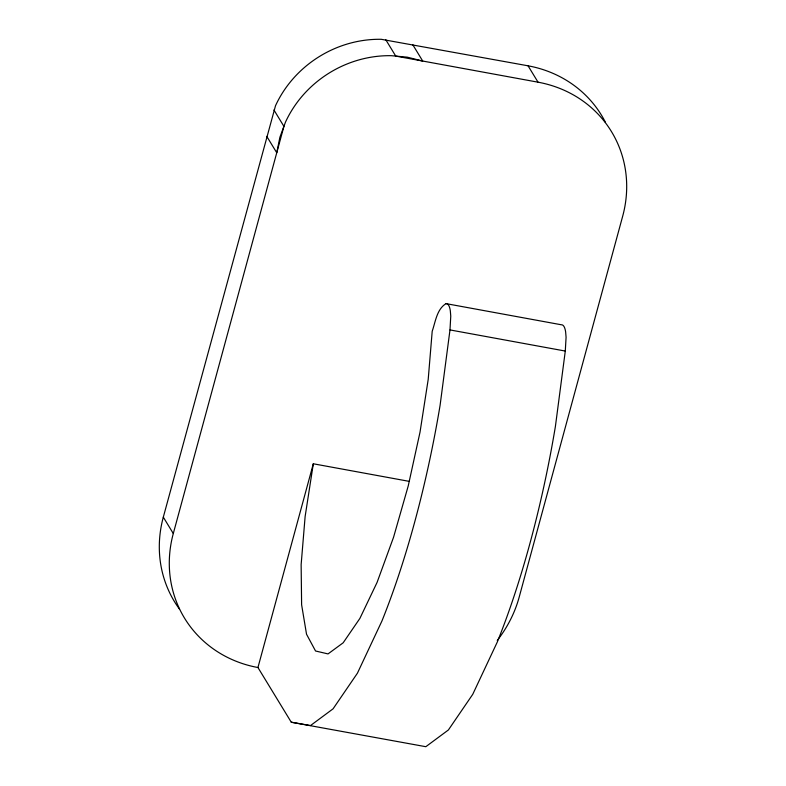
<?xml version="1.0" encoding="UTF-8"?>
<svg xmlns="http://www.w3.org/2000/svg" width="786" height="786" viewBox="0 0 786 786"><rect width="100%" height="100%" fill="white"/><g stroke="black" fill="none" stroke-linecap="round" stroke-linejoin="round"><path stroke-width="1.18" d="M605.436 122.311A121.899 112.074 -31.4 0 0 528.054 65.808L381.259 39.3A107.751 99.056 -31.4 0 0 275.503 105.737L163.311 517.149L173.293 533.537A121.899 112.074 -31.4 0 0 257.946 667.53L291.272 722.216L310.509 725.557L333.067 708.834L357.424 673.189L381.917 621.038A338.412 92.748 -79.6 0 0 440.101 405.252L449.985 329.924L450.761 316.139L450.319 310.765A28.679 7.86 -79.6 0 0 446.035 303.632C436.82 309.153 435.464 321.867 432.202 331.26L428.213 379.353L420.029 432.123L408.219 485.964L393.57 537.221L377.084 582.397L359.89 618.405L343.168 642.801L328.037 653.913L315.54 650.995L306.53 634.233L301.618 604.778L301.136 564.643L305.125 516.549L313.309 463.779L409.398 481.396M291.272 722.216L425.815 746.7L448.384 729.978L472.74 694.333L497.224 642.182A338.412 92.748 -79.6 0 0 555.407 426.395L565.291 351.057L566.077 337.282L565.635 331.908A28.679 7.86 -79.6 0 0 561.351 324.775L446.035 303.632M173.293 533.537L283.923 126.359L273.941 109.981M257.946 667.53L313.309 463.779M497.243 640.462A121.899 112.074 -31.4 0 0 519.232 596.957L622.689 216.179A121.899 112.074 -31.4 0 0 538.037 82.186L395.751 56.101L385.769 39.722M449.985 329.924L565.291 351.057M528.054 65.808L538.037 82.186M412.738 44.664L422.721 61.053L407.286 57.172L391.241 55.688A107.751 99.056 -31.4 0 0 285.485 122.125L279.904 137.206L276.751 152.759L266.768 136.371M179.542 609.199A121.899 112.074 -31.4 0 1 163.311 517.149"/></g></svg>
